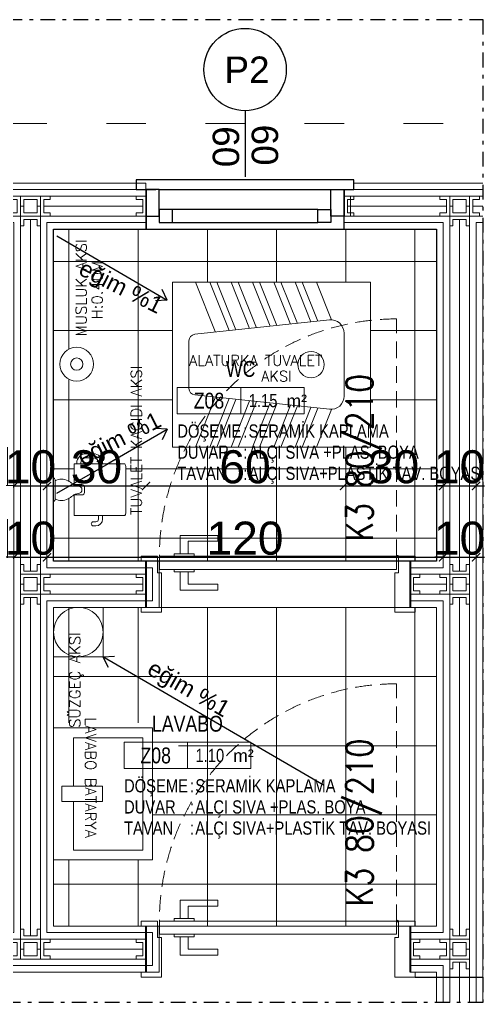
# Model space of a CAD drawing. Header units: centimetres. Extents: x -373760 to 14750, y -122502 to 29584.
# Drawn here: x -157385 to -153866, y -79065 to -71626 of the extents above; entities that cross this region are included whole.
import ezdxf
from ezdxf.enums import TextEntityAlignment as Align

# ---------------------------------------------------------------- set-up
doc = ezdxf.new("R2010")
doc.units = ezdxf.units.CM
doc.set_wipeout_variables(frame=1)
for name, pattern in [('ACAD_ISO03W100', [30, 12, -18]), ('HIDDENX2', [0.75, 0.5, -0.25]), ('OGLT0', [10, 4.5, -2.2, 1.1, -2.2])]:
    doc.linetypes.add(name, pattern=pattern)
for name, color, linetype in [('0 @ 1', 7, 'Continuous'), ('PENCERELER-P', 4, 'Continuous'), ('PROMEK_31_EKIPMAN RENGI-6', 61, 'Continuous'), ('TASYUNU-P', 40, 'Continuous')]:
    doc.layers.add(name, color=color, linetype=linetype)
for name, color, linetype, lineweight in [('C PROFİL-P', 90, 'Continuous', 5), ('DOGRAMA-KAPI_TWA', 144, 'Continuous', 13), ('DUVAR-P', 120, 'Continuous', 5), ('DUVAR_TWA', 6, 'Continuous', 40), ('K.P. POZ-P', 120, 'Continuous', 5), ('Mahal Tablo -P', 20, 'Continuous', 20), ('SIVA-P', 253, 'Continuous', 9), ('TEFRIS -P', 173, 'Continuous', 9), ('TEFRIS -P @ 1', 173, 'Continuous', 9), ('TEFRIS_TWA', 173, 'Continuous', 9), ('ÖLÇÜ', 3, 'Continuous', 25)]:
    doc.layers.add(name, color=color, linetype=linetype, lineweight=lineweight)
doc.layers.add('Öçü', color=7, linetype='Continuous', lineweight=18, true_color=0xd1cbad)
doc.styles.add('mahal tablo', font='arial.ttf', dxfattribs={"width": 0.8, "height": 15})
doc.styles.add('POZ', font='romanstw.shx', dxfattribs={"width": 0.8})
doc.styles.add('ROMAND', font='romand.shx')
doc.styles.get("Standard").update_dxf_attribs({"font": 'arial.ttf'})
doc.styles.add('style1', font='arial.ttf')
doc.styles.add('TXT', font='arial.ttf', dxfattribs={"width": 0.6, "height": 12.5})
doc.linetypes.add('BATTING', pattern='A,0.00254,-2.54,[134,ltypeshp.shx,S=2.54,R=0,X=-2.54,Y=0],-5.08,[134,ltypeshp.shx,S=2.54,R=180,X=2.54,Y=0],-2.54', length=10.16254)
doc.dimstyles.new('aydın ölçü', dxfattribs={"dimtxt": 10, "dimasz": 2.5, "dimexe": 5, "dimexo": 5, "dimtad": 1, "dimdec": 0, "dimtxsty": 'Standard', "dimblk": 'ARCHTICK', "dimcen": 2.5, "dimse1": 1, "dimse2": 1, "dimadec": 0, "dimazin": 0, "dimtfac": 1, "dimtdec": 0, "dimtix": 1, "dimtmove": 0, "dimatfit": 3, "dimfxl": 5, "dimfxlon": 1, "dimarcsym": 0})
pattern_1 = [(0, (-17198.027, -2162.895), (0, 20.955), []), (90, (-17198.027, -2162.895), (-20.955, 1e-15), [])]

# ---------------------------------------------------------------- blocks, each defined once
blk = doc.blocks.new('*U759')
at = {"layer": 'DOGRAMA-KAPI_TWA'}
for p, q in [((3.5, 1.5), (-1.5, 1.5)), ((-1.5, 1.5), (-1.5, 0)), ((-1.5, 0), (0, 0)), ((0, 0), (0, -14)), ((3.5, -3.5), (3.5, 1.5)), ((76.5, -3.5), (76.5, 1.5)), ((76.5, 1.5), (79.59, 1.5)), ((79.59, 1.5), (81.5, 1.5)), ((81.5, 0), (80, 0)), ((80, 0), (80, -14)), ((81.5, 1.5), (81.5, 0)), ((4.65, -3.5), (3.5, -3.5)), ((4.65, -15.5), (4.65, -3.5)), ((75.35, -15.5), (75.35, -3.5)), ((75.35, -3.5), (76.5, -3.5)), ((-1.5, -14), (-1.5, -15.5)), ((0, -14), (-1.5, -14)), ((80, -14), (81.5, -14)), ((81.5, -14), (81.5, -15.5)), ((-1.5, -15.5), (4.65, -15.5)), ((81.5, -15.5), (75.35, -15.5))]:
    blk.add_line(p, q, dxfattribs=at)
at = {"layer": 'DOGRAMA-KAPI_TWA', "linetype": 'HIDDENX2', "ltscale": 10}
blk.add_lwpolyline([(75.93, 1.5), (75.93, 73.35, 0.414214), (4.07, 1.5)], format="xyb", dxfattribs=at)
at = {"layer": 'DOGRAMA-KAPI_TWA'}
for points in [[(10.38, 2.25), (10.38, 2.25), (10.38, 7.8), (21.78, 7.8), (21.78, 6), (12.78, 6), (12.78, 2.25)], [(75.93, -2.5), (75.93, 1.5), (4.07, 1.5), (4.07, -2.5)], [(8.58, 1.5), (8.58, 2.25), (14.58, 2.25), (14.58, 1.5)], [(8.58, -2.5), (8.58, -3.25), (14.58, -3.25), (14.58, -2.5)], [(10.38, -3.25), (10.38, -3.25), (10.38, -8.8), (21.78, -8.8), (21.78, -7), (12.78, -7), (12.78, -3.25)]]:
    blk.add_lwpolyline(points, close=True, dxfattribs=at)
for points in [[(76.5, 1.5), (75.93, 1.5)], [(76.21, 1.2), (76.21, 1.77)]]:
    blk.add_lwpolyline(points, dxfattribs=at)
blk.add_circle((76.21, 1.5), 0.25, dxfattribs=at)
at = {"layer": 'DUVAR_TWA'}
for p, q in [((0, 0), (0, -14)), ((80, 0), (80, -14))]:
    blk.add_line(p, q, dxfattribs=at)
blk = doc.blocks.new('*U364')
blk.add_wipeout([(60, 0), (60, 12), (63, 12), (63, 15), (-3, 15), (-3, 12), (0, 12), (0, 0)])
for points in [[(60, 0), (60, 12), (63, 12), (63, 15), (-3, 15), (-3, 12), (0, 12), (0, 0)], [(0, 4), (4, 4), (4, 12), (0, 12)], [(60, 4), (56, 4), (56, 12), (60, 12)], [(4, 2), (8, 2), (8, 6), (4, 6)], [(56, 2), (52, 2), (52, 6), (56, 6)]]:
    blk.add_lwpolyline(points, close=True)
at = {"linetype": 'ACAD_ISO03W100', "ltscale": 0.25}
blk.add_lwpolyline([(0, 12), (60, 12)], dxfattribs=at)
for points in [[(4, 12), (56, 12)], [(8, 2), (52, 2), (52, 6), (8, 6)]]:
    blk.add_lwpolyline(points)
blk = doc.blocks.new('pencere banyo')
at = {"color": 8}
blk.add_circle((12940.56, 2566.87), 12.48, dxfattribs=at)
at = {"layer": 'PENCERELER-P'}
blk.add_blockref('*U364', (12910.57, 2518.52), dxfattribs=at)
at = {"color": 8, "style": 'TXT'}
for tag, rotation, p in [('P2', 0.0124, (12941.16, 2566.89)), ('50', 270.0124, (12934.77, 2543.53)), ('50', 270.0124, (12946.58, 2544.01))]:
    blk.add_attdef(tag, text='', height=8, rotation=rotation, dxfattribs=at).set_placement(p, align=Align.MIDDLE)
at = {"color": 8}
blk.add_line((12940.56, 2554.4), (12940.57, 2534.44), dxfattribs=at)
blk = doc.blocks.new('*U757')
blk.add_line((0, 25), (0, 0))
blk.add_lwpolyline([(60, 25), (-60, 25), (-60, 0), (60, 0)], close=True)
blk.add_lwpolyline([(60, 25), (-60, 25), (-60, 0), (60, 0)], close=True)
at = {"color": 18, "true_color": 0x000000, "style": 'mahal tablo', "width": 0.8}
for s, p in [('DÖŞEME', (-60, -22.5)), (':', (2.5, -22.5)), ('DUVAR', (-60, -42.5)), (':', (2.5, -42.5)), ('TAVAN', (-60, -62.5)), (':', (2.5, -62.5))]:
    blk.add_text(s, height=12.5, dxfattribs=at).set_placement(p)
at = {"insert": (43.31, 18.24), "char_height": 11.961, "attachment_point": 1}
blk.add_mtext_dynamic_manual_height_columns('m²', width=0.3074, gutter_width=59.81, heights=[0], dxfattribs=at)
at = {"style": 'mahal tablo', "width": 0.8}
blk.add_attdef('MAHAL', text='', height=15, dxfattribs=at).set_placement((0, 35), align=Align.CENTER)
for tag, height, p in [('Z-01', 15, (-30, 12.5)), ('M²', 12.5, (21.24, 12.5))]:
    blk.add_attdef(tag, text='', height=height, dxfattribs=at).set_placement(p, align=Align.MIDDLE)
for tag, p in [('DŞM_X,SPR_X', (7.5, -22.5)), ('DVR_X', (7.5, -42.5)), ('TVN_X', (7.5, -62.5))]:
    blk.add_attdef(tag, p, '', height=12.5, dxfattribs=at)
blk = doc.blocks.new('*U758')
at = {"layer": 'DOGRAMA-KAPI_TWA'}
for p, q in [((3.5, 1.5), (-1.5, 1.5)), ((-1.5, 1.5), (-1.5, 0)), ((-1.5, 0), (0, 0)), ((0, 0), (0, -14)), ((3.5, -3.5), (3.5, 1.5)), ((76.5, -3.5), (76.5, 1.5)), ((76.5, 1.5), (79.59, 1.5)), ((79.59, 1.5), (81.5, 1.5)), ((81.5, 0), (80, 0)), ((80, 0), (80, -14)), ((81.5, 1.5), (81.5, 0)), ((4.65, -3.5), (3.5, -3.5)), ((4.65, -15.5), (4.65, -3.5)), ((75.35, -15.5), (75.35, -3.5)), ((75.35, -3.5), (76.5, -3.5)), ((-1.5, -14), (-1.5, -15.5)), ((0, -14), (-1.5, -14)), ((80, -14), (81.5, -14)), ((81.5, -14), (81.5, -15.5)), ((-1.5, -15.5), (4.65, -15.5)), ((81.5, -15.5), (75.35, -15.5))]:
    blk.add_line(p, q, dxfattribs=at)
at = {"layer": 'DOGRAMA-KAPI_TWA', "linetype": 'HIDDENX2', "ltscale": 10}
blk.add_lwpolyline([(75.93, 1.5), (75.93, 73.35, 0.414214), (4.07, 1.5)], format="xyb", dxfattribs=at)
at = {"layer": 'DOGRAMA-KAPI_TWA'}
for points in [[(10.38, 2.25), (10.38, 2.25), (10.38, 7.8), (21.78, 7.8), (21.78, 6), (12.78, 6), (12.78, 2.25)], [(75.93, -2.5), (75.93, 1.5), (4.07, 1.5), (4.07, -2.5)], [(8.58, 1.5), (8.58, 2.25), (14.58, 2.25), (14.58, 1.5)], [(8.58, -2.5), (8.58, -3.25), (14.58, -3.25), (14.58, -2.5)], [(10.38, -3.25), (10.38, -3.25), (10.38, -8.8), (21.78, -8.8), (21.78, -7), (12.78, -7), (12.78, -3.25)]]:
    blk.add_lwpolyline(points, close=True, dxfattribs=at)
for points in [[(76.5, 1.5), (75.93, 1.5)], [(76.21, 1.2), (76.21, 1.77)]]:
    blk.add_lwpolyline(points, dxfattribs=at)
blk.add_circle((76.21, 1.5), 0.25, dxfattribs=at)
at = {"layer": 'DUVAR_TWA'}
for p, q in [((0, 0), (0, -14)), ((80, 0), (80, -14))]:
    blk.add_line(p, q, dxfattribs=at)
blk = doc.blocks.new('*U732')
at = {"layer": 'TEFRIS_TWA'}
for points in [[(-20, -30), (20, -30), (20, 0), (-20, 0)], [(-20, -30), (20, -30), (20, 0), (-20, 0)], [(-2.33, -14.81), (2.33, -14.81), (2.33, -2.5), (-2.33, -2.5)]]:
    blk.add_lwpolyline(points, close=True, dxfattribs=at)
blk.add_lwpolyline([(-2.33, -6), (-17, -6), (-17, -27), (17, -27), (17, -6), (2.33, -6)], dxfattribs=at)
blk = doc.blocks.new('fwefwfew')
at = {"layer": 'TEFRIS_TWA', "linetype": 'Continuous'}
for p, q in [((12008.77, 2341.87), (12008.77, 2401.87)), ((12008.77, 2401.87), (12058.77, 2401.87)), ((12058.77, 2401.87), (12058.77, 2341.87)), ((12024.22, 2393.87), (12043.32, 2393.87)), ((12008.77, 2385.49), (12020.22, 2390.07)), ((12047.32, 2390.07), (12058.77, 2385.49)), ((12024.58, 2348.66), (12020.24, 2389.45)), ((12047.3, 2389.45), (12042.96, 2348.66)), ((12008.77, 2381.18), (12020.61, 2385.92)), ((12008.77, 2379.03), (12020.83, 2383.85)), ((12046.7, 2383.85), (12058.77, 2379.03)), ((12046.92, 2385.92), (12058.77, 2381.18)), ((12008.77, 2374.72), (12021.27, 2379.72)), ((12046.26, 2379.72), (12058.77, 2374.72)), ((12008.77, 2372.56), (12021.49, 2377.65)), ((12046.04, 2377.65), (12058.77, 2372.56)), ((12008.77, 2368.26), (12021.93, 2373.52)), ((12045.6, 2373.52), (12058.77, 2368.26)), ((12008.77, 2366.1), (12022.15, 2371.46)), ((12045.38, 2371.46), (12058.77, 2366.1)), ((12008.77, 2361.79), (12022.59, 2367.32)), ((12044.94, 2367.32), (12058.77, 2361.79)), ((12008.77, 2359.64), (12022.81, 2365.26)), ((12044.72, 2365.26), (12058.77, 2359.64)), ((12008.77, 2355.33), (12023.25, 2361.12)), ((12044.29, 2361.12), (12058.77, 2355.33)), ((12008.77, 2353.18), (12023.47, 2359.06)), ((12044.07, 2359.06), (12058.77, 2353.18)), ((12008.77, 2348.87), (12023.77, 2354.87)), ((12043.77, 2354.87), (12058.77, 2348.87)), ((12040.97, 2346.87), (12026.57, 2346.87)), ((12058.77, 2341.87), (12008.77, 2341.87))]:
    blk.add_line(p, q, dxfattribs=at)
blk.add_circle((12033.77, 2383.87), 4, dxfattribs=at)
for centre, radius, start, end in [((12024.22, 2389.87), 4, 90, 186.0725), ((12043.32, 2389.87), 4, 353.9275, 90), ((12026.57, 2348.87), 2, 186.0725, 270), ((12040.97, 2348.87), 2, 270, 353.9275)]:
    blk.add_arc(centre, radius, start, end, dxfattribs=at)
blk = doc.blocks.new('süzgec')
at = {"layer": 'TEFRIS -P', "linetype": 'Continuous', "extrusion": (3.29566e-13, 0.021915, 0.99976)}
h = blk.add_hatch(dxfattribs=at)
h.set_pattern_fill('ANSI36', color=256, scale=14.9775, angle=1170, style=0)
h.set_pattern_definition([(315, (-17736.6982, -825.7547), (3.6405503, -0.9928774), [4.6804688, -0.9360938, 0, -0.9360938])])
h.paths.add_polyline_path([(-17237.18, -2178.17, 1), (-17252.16, -2178.17, 1)])
at = {"layer": 'TEFRIS -P', "linetype": 'Continuous', "extrusion": (3.29566e-13, 0.021915, 0.99976), "elevation": 13809.22}
blk.add_lwpolyline([(-17252.16, -2170.68), (-17252.16, -2185.66), (-17237.18, -2185.66), (-17237.18, -2170.68)], close=True, dxfattribs=at)
at = {"layer": 'TEFRIS -P', "linetype": 'Continuous', "extrusion": (3.29566e-13, 0.021915, 0.99976)}
blk.add_circle((-17244.67, -2178.17, 13809.22), 7.49, dxfattribs=at)
blk = doc.blocks.new('tuvalet kagıdı')
at = {"linetype": 'Continuous'}
blk.add_wipeout([(17306.09, 2481.06), (17299.06, 2481.06), (17299.06, 2481.06), (17299.07, 2480.99), (17299.1, 2480.88), (17299.12, 2480.83), (17299.2, 2480.73), (17299.23, 2480.7), (17299.27, 2480.67), (17299.34, 2480.64), (17299.4, 2480.62), (17299.45, 2480.6), (17299.53, 2480.6), (17299.84, 2480.6), (17299.81, 2480.54), (17299.77, 2480.46), (17299.72, 2480.34), (17299.68, 2480.27), (17299.64, 2480.17), (17299.61, 2480.08), (17299.57, 2479.99), (17299.55, 2479.91), (17299.52, 2479.82), (17299.49, 2479.72), (17299.4, 2479.31), (17299.36, 2478.99), (17299.34, 2478.74), (17299.35, 2478.41), (17299.36, 2478.2), (17299.43, 2477.79), (17299.59, 2477.22), (17299.81, 2476.73), (17299.97, 2476.44), (17299.97, 2476.44), (17300.28, 2475.93), (17300.63, 2475.44), (17300.94, 2475.04), (17301.07, 2474.81), (17294.76, 2474.81), (17294.76, 2467.47), (17293.67, 2467.47), (17293.41, 2467.51), (17293.26, 2467.59), (17293.12, 2467.7), (17293.01, 2467.84), (17292.93, 2468), (17292.89, 2468.25), (17292.89, 2468.48), (17292.89, 2469.03), (17292.85, 2469.25), (17292.66, 2469.52), (17292.66, 2469.52), (17292.26, 2469.66), (17292.26, 2469.66), (17292.02, 2469.61), (17291.8, 2469.46), (17291.68, 2469.26), (17291.68, 2469.26), (17291.64, 2469.03), (17291.65, 2468.06), (17291.72, 2467.69), (17291.72, 2467.69), (17291.88, 2467.29), (17292.06, 2467.01), (17292.23, 2466.82), (17292.65, 2466.5), (17293.22, 2466.27), (17293.46, 2466.23), (17293.46, 2466.23), (17294.76, 2466.22), (17294.76, 2466.22), (17294.76, 2459.5), (17294.9, 2459.4), (17295.01, 2459.33), (17295.13, 2459.27), (17295.42, 2459.2), (17295.55, 2459.19), (17309.61, 2459.19), (17310.03, 2459.27), (17310.39, 2459.27), (17310.39, 2459.5), (17310.39, 2466.22), (17310.7, 2466.22), (17311.44, 2466.32), (17311.44, 2466.32), (17312.04, 2466.56), (17312.69, 2467.04), (17312.69, 2467.04), (17313, 2467.41), (17313.22, 2467.77), (17313.27, 2467.89), (17313.42, 2468.31), (17313.51, 2469.03), (17313.5, 2471.47), (17313.45, 2471.84), (17313.23, 2472.45), (17312.89, 2472.99), (17312.69, 2473.21), (17311.93, 2473.75), (17311.36, 2473.95), (17310.7, 2474.03), (17310.39, 2474.03), (17310.39, 2474.81), (17304.06, 2474.77), (17304.14, 2474.81), (17304.37, 2475.25), (17304.52, 2475.44), (17304.79, 2475.81), (17304.98, 2476.09), (17305.16, 2476.4), (17305.31, 2476.66), (17305.31, 2476.66), (17305.77, 2478.04), (17305.81, 2478.63), (17305.69, 2479.64), (17305.69, 2479.64), (17305.31, 2480.6), (17305.62, 2480.6), (17305.96, 2480.73), (17306.07, 2480.93)], dxfattribs=at).translate(0, 0, 13758).dxf.layer = 'TEFRIS -P'
at = {"layer": 'TEFRIS -P', "linetype": 'Continuous'}
for p, q in [((17301.01, 2474.81, 13758), (17301.01, 2472.47, 13758)), ((17301.09, 2474.77, 13758), (17301.09, 2472.47, 13758)), ((17304.06, 2474.77, 13758), (17304.06, 2472.47, 13758)), ((17304.14, 2474.81, 13758), (17304.14, 2472.47, 13758)), ((17310.39, 2474.03, 13758), (17310.7, 2474.03, 13758)), ((17301.09, 2472.47, 13758), (17301.01, 2472.47, 13758)), ((17303.36, 2471.69, 13758), (17301.8, 2471.69, 13758)), ((17304.06, 2472.47, 13758), (17304.14, 2472.47, 13758)), ((17310.39, 2472.78, 13758), (17310.7, 2472.78, 13758)), ((17312.26, 2471.22, 13758), (17312.26, 2469.03, 13758)), ((17313.51, 2471.22, 13758), (17313.51, 2469.03, 13758)), ((17291.64, 2469.03, 13758), (17291.64, 2468.25, 13758)), ((17292.89, 2469.03, 13758), (17292.89, 2468.25, 13758)), ((17294.76, 2467.47, 13758), (17293.67, 2467.47, 13758)), ((17310.39, 2467.47, 13758), (17310.7, 2467.47, 13758)), ((17294.76, 2466.22, 13758), (17293.67, 2466.22, 13758)), ((17310.39, 2466.22, 13758), (17310.7, 2466.22, 13758))]:
    blk.add_line(p, q, dxfattribs=at)
at = {"layer": 'TEFRIS -P', "linetype": 'Continuous', "elevation": 13758}
for points in [[(17305.62, 2480.6, 0.414214), (17306.09, 2481.06), (17299.06, 2481.06, 0.414214), (17299.53, 2480.6)], [(17305.31, 2480.6, -0.254243), (17305.31, 2476.66, -0.044418), (17304.37, 2475.25, 0.155938), (17303.75, 2473.62, -1), (17301.41, 2473.62, 0.155938), (17300.78, 2475.25, -0.044418), (17299.84, 2476.66, -0.254243), (17299.84, 2480.6)]]:
    blk.add_lwpolyline(points, format="xyb", close=True, dxfattribs=at)
blk.add_lwpolyline([(17301.07, 2474.81), (17294.76, 2474.81), (17294.76, 2459.5, 0.186827), (17295.55, 2459.19), (17309.61, 2459.19, 0.186827), (17310.39, 2459.5), (17310.39, 2474.81), (17304.09, 2474.81)], format="xyb", dxfattribs=at)
at = {"layer": 'TEFRIS -P', "linetype": 'Continuous'}
for centre, radius, start, end in [((17310.7, 2471.22, 13758), 2.81, 0, 90), ((17301.8, 2472.47, 13758), 0.781, 180, 270), ((17303.36, 2472.47, 13758), 0.781, 270, 0), ((17310.7, 2471.22, 13758), 1.56, 0, 90), ((17292.26, 2469.03, 13758), 0.625, 0, 180), ((17293.67, 2468.25, 13758), 2.03, 180, 270), ((17293.67, 2468.25, 13758), 0.781, 180, 270), ((17310.7, 2469.03, 13758), 1.56, 270, 0), ((17310.7, 2469.03, 13758), 2.81, 270, 0)]:
    blk.add_arc(centre, radius, start, end, dxfattribs=at)
blk = doc.blocks.new('musluk')
at = {"layer": 'TEFRIS -P', "linetype": 'Continuous'}
for radius in [5.11, 1.87]:
    blk.add_circle((17218.65, 2472.96, -13758.1), radius, dxfattribs=at)
blk = doc.blocks.new('FWQEFWE')
at = {"ltscale": 0.5}
for p, q in [((6028.28, 2841.93, 27516.1), (6095.07, 2880.77)), ((6095.07, 2880.77), (6091.54, 2880.99, -27516.1)), ((6095.07, 2880.77), (6093.51, 2877.6, -27516.1))]:
    blk.add_line(p, q, dxfattribs=at)
blk = doc.blocks.new('ISLAK HACİM TEF')
at = {"ltscale": 0.5}
for p, q in [((17161.92, 2268.66), (17195.31, 2249.24, -13758.05)), ((17195.31, 2249.24, -13758.05), (17193.76, 2252.41, -41274.15)), ((17195.31, 2249.24, -13758.05), (17191.79, 2249.02, -41274.15)), ((17195.31, 2210.14, -13758.05), (17191.79, 2210.35, -41274.15)), ((17195.31, 2210.14, -13758.05), (17193.76, 2206.97, -41274.15))]:
    blk.add_line(p, q, dxfattribs=at)
at = {"xscale": -1}
blk.add_blockref('FWQEFWE', (23270.95, -739.56, 0.33), dxfattribs=at)
at = {"layer": 'PROMEK_31_EKIPMAN RENGI-6'}
for name, p in [('musluk', (-50.73, -243.12, 13758.1)), ('süzgec', (-76.27, -331.58, -13758))]:
    blk.add_blockref(name, p, dxfattribs=at)
at = {"layer": 'PROMEK_31_EKIPMAN RENGI-6', "rotation": 90}
blk.add_blockref('tuvalet kagıdı', (19641.97, -15110.78, -13758), dxfattribs=at)
at = {"layer": 'TEFRIS -P', "color": 6, "rotation": 270}
blk.add_blockref('fwefwfew', (14855.04, 14263.46), dxfattribs=at)
at = {"layer": 'TEFRIS -P @ 1', "xscale": -1, "rotation": 90}
blk.add_blockref('*U732', (17160.91, 2099.69), dxfattribs=at)
blk.add_blockref('*U732', (17160.91, 2099.69), dxfattribs=at)
blk.add_blockref('*U732', (17160.91, 2099.69), dxfattribs=at)
blk.add_blockref('*U732', (17160.91, 2099.69), dxfattribs=at)
at = {"color": 152, "true_color": 0x2776bb, "style": 'ROMAND'}
for s, height, rotation, p in [('MUSLUK AKSI', 3.2812, 90, (17170.9, 2238.27)), ('H:0.40M ', 3.281, 90, (17175.74, 2243.39)), ('TUVALET KAGIDI AKSI', 3.2812, 90, (17187.61, 2184.12)), ('SÜZGEÇ AKSI', 3.2812, 90, (17169.01, 2119.69)), ('LAVABO BATARYA', 3.2812, 270, (17170.5, 2122.89, -16509.72)), ('LAVABO BATARYA', 3.2812, 270, (17170.5, 2122.89, -16509.72))]:
    blk.add_text(s, height=height, rotation=rotation, dxfattribs=at).set_placement(p)
at = {"style": 'style1'}
for rotation, p in [(333.3313, (17168.12, 2257.16)), (330.2232, (17188.88, 2136.22))]:
    blk.add_text('eğim %%%1', height=5, rotation=rotation, dxfattribs=at).set_placement(p)
at = {"style": 'ROMAND'}
for s, height, p in [('ALATURKA TUVALET', 3.2156, (17201.96, 2229.34, -0.78)), ('AKSI', 3.216, (17223.82, 2224.59, -0.78))]:
    blk.add_text(s, height=height, dxfattribs=at).set_placement(p)
at = {"ltscale": 0.5}
blk.add_line((17161.92, 2190.72), (17195.31, 2210.14, -13758.05), dxfattribs=at)
at = {"style": 'style1'}
blk.add_text('eğim %%%1', height=5, rotation=26.6687, dxfattribs=at).set_placement((17169.74, 2198.99))
blk = doc.blocks.new('*U755')
blk.add_line((0, 25), (0, 0))
blk.add_lwpolyline([(60, 25), (-60, 25), (-60, 0), (60, 0)], close=True)
blk.add_lwpolyline([(60, 25), (-60, 25), (-60, 0), (60, 0)], close=True)
at = {"color": 18, "true_color": 0x000000, "style": 'mahal tablo', "width": 0.8}
for s, p in [('DÖŞEME', (-60, -22.5)), (':', (2.5, -22.5)), ('DUVAR', (-60, -42.5)), (':', (2.5, -42.5)), ('TAVAN', (-60, -62.5)), (':', (2.5, -62.5))]:
    blk.add_text(s, height=12.5, dxfattribs=at).set_placement(p)
at = {"insert": (43.31, 18.24), "char_height": 11.961, "attachment_point": 1}
blk.add_mtext_dynamic_manual_height_columns('m²', width=0.3074, gutter_width=59.81, heights=[0], dxfattribs=at)
at = {"style": 'mahal tablo', "width": 0.8}
blk.add_attdef('MAHAL', text='', height=15, dxfattribs=at).set_placement((0, 35), align=Align.CENTER)
for tag, height, p in [('Z-01', 15, (-30, 12.5)), ('M²', 12.5, (21.24, 12.5))]:
    blk.add_attdef(tag, text='', height=height, dxfattribs=at).set_placement(p, align=Align.MIDDLE)
for tag, p in [('DŞM_X,SPR_X', (7.5, -22.5)), ('DVR_X', (7.5, -42.5)), ('TVN_X', (7.5, -62.5))]:
    blk.add_attdef(tag, p, '', height=12.5, dxfattribs=at)
blk = doc.blocks.new('_ArchTick')
at = {"color": 0, "linetype": 'ByBlock', "const_width": 0.15}
blk.add_lwpolyline([(-0.5, -0.5), (0.5, 0.5)], dxfattribs=at)
blk = doc.blocks.new('*D737')
at = {"layer": 'Defpoints', "color": 0, "transparency": 16777216}
for p in [(10225.35, -11090.33), (10235.35, -11150.76), (10235.35, -11150.76)]:
    blk.add_point(p, dxfattribs=at)
at = {"layer": 'Öçü', "color": 0, "lineweight": -2, "transparency": 16777216}
for p, q in [((10225.35, -11150.76), (10222.85, -11150.76)), ((10225.35, -11150.76), (10235.35, -11150.76)), ((10235.35, -11150.76), (10237.85, -11150.76))]:
    blk.add_line(p, q, dxfattribs=at)
at = {"layer": 'Öçü', "color": 0, "lineweight": -2, "transparency": 16777216, "xscale": 2.5, "yscale": 2.5, "zscale": 2.5}
blk.add_blockref('_ArchTick', (10225.35, -11150.76), dxfattribs=at)
at = {"layer": 'Öçü', "color": 0, "lineweight": -2, "transparency": 16777216, "xscale": 2.5, "yscale": 2.5, "zscale": 2.5, "rotation": 180}
blk.add_blockref('_ArchTick', (10235.35, -11150.76), dxfattribs=at)
at = {"layer": 'Öçü', "color": 0, "transparency": 16777216, "insert": (10230.35, -11145.02), "char_height": 10, "attachment_point": 5}
blk.add_mtext('10', dxfattribs=at)
blk = doc.blocks.new('*D738')
at = {"layer": 'Defpoints', "color": 0, "transparency": 16777216}
for p in [(10265.35, -11066.02), (10235.35, -11150.76), (10265.35, -11150.76)]:
    blk.add_point(p, dxfattribs=at)
at = {"layer": 'Öçü', "color": 0, "lineweight": -2, "transparency": 16777216}
blk.add_line((10235.35, -11150.76), (10265.35, -11150.76), dxfattribs=at)
at = {"layer": 'Öçü', "color": 0, "lineweight": -2, "transparency": 16777216, "xscale": 2.5, "yscale": 2.5, "zscale": 2.5, "rotation": 180}
blk.add_blockref('_ArchTick', (10235.35, -11150.76), dxfattribs=at)
at = {"layer": 'Öçü', "color": 0, "lineweight": -2, "transparency": 16777216, "xscale": 2.5, "yscale": 2.5, "zscale": 2.5}
blk.add_blockref('_ArchTick', (10265.35, -11150.76), dxfattribs=at)
at = {"layer": 'Öçü', "color": 0, "transparency": 16777216, "insert": (10250.35, -11145.02), "char_height": 10, "attachment_point": 5}
blk.add_mtext('30', dxfattribs=at)
blk = doc.blocks.new('*D739')
at = {"layer": 'Defpoints', "color": 0, "transparency": 16777216}
for p in [(10265.35, -11066.02), (10325.35, -11066.02), (10325.35, -11150.76)]:
    blk.add_point(p, dxfattribs=at)
at = {"layer": 'Öçü', "color": 0, "lineweight": -2, "transparency": 16777216}
blk.add_line((10265.35, -11150.76), (10325.35, -11150.76), dxfattribs=at)
at = {"layer": 'Öçü', "color": 0, "lineweight": -2, "transparency": 16777216, "xscale": 2.5, "yscale": 2.5, "zscale": 2.5, "rotation": 180}
blk.add_blockref('_ArchTick', (10265.35, -11150.76), dxfattribs=at)
at = {"layer": 'Öçü', "color": 0, "lineweight": -2, "transparency": 16777216, "xscale": 2.5, "yscale": 2.5, "zscale": 2.5}
blk.add_blockref('_ArchTick', (10325.35, -11150.76), dxfattribs=at)
at = {"layer": 'Öçü', "color": 0, "transparency": 16777216, "insert": (10295.35, -11145.02), "char_height": 10, "attachment_point": 5}
blk.add_mtext('60', dxfattribs=at)
blk = doc.blocks.new('*D740')
at = {"layer": 'Defpoints', "color": 0, "transparency": 16777216}
for p in [(10325.35, -11066.02), (10355.35, -11124.9), (10355.35, -11150.76)]:
    blk.add_point(p, dxfattribs=at)
at = {"layer": 'Öçü', "color": 0, "lineweight": -2, "transparency": 16777216}
blk.add_line((10325.35, -11150.76), (10355.35, -11150.76), dxfattribs=at)
at = {"layer": 'Öçü', "color": 0, "lineweight": -2, "transparency": 16777216, "xscale": 2.5, "yscale": 2.5, "zscale": 2.5, "rotation": 180}
blk.add_blockref('_ArchTick', (10325.35, -11150.76), dxfattribs=at)
at = {"layer": 'Öçü', "color": 0, "lineweight": -2, "transparency": 16777216, "xscale": 2.5, "yscale": 2.5, "zscale": 2.5}
blk.add_blockref('_ArchTick', (10355.35, -11150.76), dxfattribs=at)
at = {"layer": 'Öçü', "color": 0, "transparency": 16777216, "insert": (10340.35, -11145.02), "char_height": 10, "attachment_point": 5}
blk.add_mtext('30', dxfattribs=at)
blk = doc.blocks.new('*D741')
at = {"layer": 'Defpoints', "color": 0, "transparency": 16777216}
for p in [(10355.35, -11124.9), (10365.35, -11124.9), (10365.35, -11150.76)]:
    blk.add_point(p, dxfattribs=at)
at = {"layer": 'Öçü', "color": 0, "lineweight": -2, "transparency": 16777216}
for p, q in [((10355.35, -11150.76), (10352.85, -11150.76)), ((10355.35, -11150.76), (10365.35, -11150.76)), ((10365.35, -11150.76), (10367.85, -11150.76))]:
    blk.add_line(p, q, dxfattribs=at)
at = {"layer": 'Öçü', "color": 0, "lineweight": -2, "transparency": 16777216, "xscale": 2.5, "yscale": 2.5, "zscale": 2.5}
blk.add_blockref('_ArchTick', (10355.35, -11150.76), dxfattribs=at)
at = {"layer": 'Öçü', "color": 0, "lineweight": -2, "transparency": 16777216, "xscale": 2.5, "yscale": 2.5, "zscale": 2.5, "rotation": 180}
blk.add_blockref('_ArchTick', (10365.35, -11150.76), dxfattribs=at)
at = {"layer": 'Öçü', "color": 0, "transparency": 16777216, "insert": (10360.35, -11145.02), "char_height": 10, "attachment_point": 5}
blk.add_mtext('10', dxfattribs=at)
blk = doc.blocks.new('*D744')
at = {"layer": 'Defpoints', "color": 0, "transparency": 16777216}
for p in [(10225.35, -11172.36), (10235.35, -11172.36), (10235.35, -11172.36)]:
    blk.add_point(p, dxfattribs=at)
at = {"layer": 'Öçü', "color": 0, "lineweight": -2, "transparency": 16777216}
for p, q in [((10225.35, -11172.36), (10222.85, -11172.36)), ((10225.35, -11172.36), (10235.35, -11172.36)), ((10235.35, -11172.36), (10237.85, -11172.36))]:
    blk.add_line(p, q, dxfattribs=at)
at = {"layer": 'Öçü', "color": 0, "lineweight": -2, "transparency": 16777216, "xscale": 2.5, "yscale": 2.5, "zscale": 2.5}
blk.add_blockref('_ArchTick', (10225.35, -11172.36), dxfattribs=at)
at = {"layer": 'Öçü', "color": 0, "lineweight": -2, "transparency": 16777216, "xscale": 2.5, "yscale": 2.5, "zscale": 2.5, "rotation": 180}
blk.add_blockref('_ArchTick', (10235.35, -11172.36), dxfattribs=at)
at = {"layer": 'Öçü', "color": 0, "transparency": 16777216, "insert": (10230.35, -11166.63), "char_height": 10, "attachment_point": 5}
blk.add_mtext('10', dxfattribs=at)
blk = doc.blocks.new('*D745')
at = {"layer": 'Defpoints', "color": 0, "transparency": 16777216}
for p in [(10235.35, -11172.36), (10355.35, -11172.36), (10355.35, -11172.36)]:
    blk.add_point(p, dxfattribs=at)
at = {"layer": 'Öçü', "color": 0, "lineweight": -2, "transparency": 16777216}
blk.add_line((10235.35, -11172.36), (10355.35, -11172.36), dxfattribs=at)
at = {"layer": 'Öçü', "color": 0, "lineweight": -2, "transparency": 16777216, "xscale": 2.5, "yscale": 2.5, "zscale": 2.5, "rotation": 180}
blk.add_blockref('_ArchTick', (10235.35, -11172.36), dxfattribs=at)
at = {"layer": 'Öçü', "color": 0, "lineweight": -2, "transparency": 16777216, "xscale": 2.5, "yscale": 2.5, "zscale": 2.5}
blk.add_blockref('_ArchTick', (10355.35, -11172.36), dxfattribs=at)
at = {"layer": 'Öçü', "color": 0, "transparency": 16777216, "insert": (10295.35, -11166.63), "char_height": 10, "attachment_point": 5}
blk.add_mtext('120', dxfattribs=at)
blk = doc.blocks.new('*D746')
at = {"layer": 'Defpoints', "color": 0, "transparency": 16777216}
for p in [(10355.35, -11172.36), (10365.35, -11172.36), (10365.35, -11172.36)]:
    blk.add_point(p, dxfattribs=at)
at = {"layer": 'Öçü', "color": 0, "lineweight": -2, "transparency": 16777216}
for p, q in [((10355.35, -11172.36), (10352.85, -11172.36)), ((10355.35, -11172.36), (10365.35, -11172.36)), ((10365.35, -11172.36), (10367.85, -11172.36))]:
    blk.add_line(p, q, dxfattribs=at)
at = {"layer": 'Öçü', "color": 0, "lineweight": -2, "transparency": 16777216, "xscale": 2.5, "yscale": 2.5, "zscale": 2.5}
blk.add_blockref('_ArchTick', (10355.35, -11172.36), dxfattribs=at)
at = {"layer": 'Öçü', "color": 0, "lineweight": -2, "transparency": 16777216, "xscale": 2.5, "yscale": 2.5, "zscale": 2.5, "rotation": 180}
blk.add_blockref('_ArchTick', (10365.35, -11172.36), dxfattribs=at)
at = {"layer": 'Öçü', "color": 0, "transparency": 16777216, "insert": (10360.35, -11166.63), "char_height": 10, "attachment_point": 5}
blk.add_mtext('10', dxfattribs=at)
blk = doc.blocks.new('GFHFGHGFGFGFF')
at = {"layer": '0 @ 1', "lineweight": 5}
h = blk.add_hatch(dxfattribs=at)
h.set_pattern_fill('NET', color=8, scale=6.6)
h.set_pattern_definition(pattern_1)
h.paths.add_polyline_path([(78.88, -6.71), (-37.12, -6.71), (-37.12, -41.7), (0.75, -41.7), (0.75, -59.72), (-7.12, -59.72), (-7.12, -83.21), (-37.12, -83.21), (-37.12, -103.21), (78.88, -103.21)])
h.paths.add_polyline_path([(-12.11, -28.56), (14.32, -43.69), (19.2, -35.15), (-7.23, -20.03)], flags=24)
h.paths.add_polyline_path([(-26.68, -43.99), (-26.68, -9.15), (-34.18, -9.15), (-34.18, -43.99)], flags=25)
h.paths.add_polyline_path([(-28.34, -39.81), (-28.34, -83.64), (-23.42, -83.64), (-23.42, -39.81)], flags=8)
h.paths.add_polyline_path([(-28.34, -39.81), (-28.34, -83.64), (-23.42, -83.64), (-23.42, -39.81)], flags=24)
at = {"color": 8, "lineweight": 5}
blk.add_lwpolyline([(92.88, -126.33), (92.88, 107.79)], dxfattribs=at)
blk.add_lwpolyline([(-37.12, -6.71), (78.88, -6.71), (78.88, -103.21), (-37.12, -103.21)], close=True, dxfattribs=at)
at = {"layer": 'C PROFİL-P', "ltscale": 0.8}
for points in [[(-50.11, 116.79), (-50.11, 117.79), (-47.11, 117.79), (-47.11, 111.79), (-50.11, 111.79), (-50.11, 112.79), (-48.11, 112.79), (-48.11, 116.79), (-50.11, 116.79)], [(-46.11, 114.79), (-47.11, 114.79), (-47.11, 117.79), (-41.11, 117.79), (-41.11, 114.79), (-42.11, 114.79), (-42.11, 116.79), (-46.11, 116.79), (-46.11, 114.79)], [(-38.11, 116.79), (-38.11, 117.79), (-41.11, 117.79), (-41.11, 111.79), (-38.11, 111.79), (-38.11, 112.79), (-40.11, 112.79), (-40.11, 116.79), (-38.11, 116.79)], [(-12.12, 116.79), (-12.12, 117.79), (-9.12, 117.79), (-9.12, 111.79), (-12.12, 111.79), (-12.12, 112.79), (-10.12, 112.79), (-10.12, 116.79), (-12.12, 116.79)], [(53.88, 116.79), (53.88, 117.79), (50.88, 117.79), (50.88, 111.79), (53.88, 111.79), (53.88, 112.79), (51.88, 112.79), (51.88, 116.79), (53.88, 116.79)], [(79.88, 116.79), (79.88, 117.79), (82.88, 117.79), (82.88, 111.79), (79.88, 111.79), (79.88, 112.79), (81.88, 112.79), (81.88, 116.79), (79.88, 116.79)], [(83.88, 114.79), (82.88, 114.79), (82.88, 117.79), (88.88, 117.79), (88.88, 114.79), (87.88, 114.79), (87.88, 116.79), (83.88, 116.79), (83.88, 114.79)], [(91.88, 116.79), (91.88, 117.79), (88.88, 117.79), (88.88, 111.79), (91.88, 111.79), (91.88, 112.79), (89.88, 112.79), (89.88, 116.79), (91.88, 116.79)], [(-46.11, 114.79), (-47.11, 114.79), (-47.11, 111.79), (-41.11, 111.79), (-41.11, 114.79), (-42.11, 114.79), (-42.11, 112.79), (-46.11, 112.79), (-46.11, 114.79)], [(83.88, 114.79), (82.88, 114.79), (82.88, 111.79), (88.88, 111.79), (88.88, 114.79), (87.88, 114.79), (87.88, 112.79), (83.88, 112.79), (83.88, 114.79)], [(-46.11, 108.79), (-47.11, 108.79), (-47.11, 111.79), (-41.11, 111.79), (-41.11, 108.79), (-42.11, 108.79), (-42.11, 110.79), (-46.11, 110.79), (-46.11, 108.79)], [(83.88, 108.79), (82.88, 108.79), (82.88, 111.79), (88.88, 111.79), (88.88, 108.79), (87.88, 108.79), (87.88, 110.79), (83.88, 110.79), (83.88, 108.79)], [(-46.12, 6.29), (-47.12, 6.29), (-47.12, 3.29), (-41.12, 3.29), (-41.12, 6.29), (-42.12, 6.29), (-42.12, 4.29), (-46.12, 4.29), (-46.12, 6.29)], [(83.88, 6.29), (82.88, 6.29), (82.88, 3.29), (88.88, 3.29), (88.88, 6.29), (87.88, 6.29), (87.88, 4.29), (83.88, 4.29), (83.88, 6.29)], [(-46.12, 0.29), (-47.12, 0.29), (-47.12, 3.29), (-41.12, 3.29), (-41.12, 0.29), (-42.12, 0.29), (-42.12, 2.29), (-46.12, 2.29), (-46.12, 0.29)], [(-38.12, 2.29), (-38.12, 3.29), (-41.12, 3.29), (-41.12, -2.71), (-38.12, -2.71), (-38.12, -1.71), (-40.12, -1.71), (-40.12, 2.29), (-38.12, 2.29)], [(-12.12, 2.29), (-12.12, 3.29), (-9.12, 3.29), (-9.12, -2.71), (-12.12, -2.71), (-12.12, -1.71), (-10.12, -1.71), (-10.12, 2.29), (-12.12, 2.29)], [(73.88, -1.71), (73.88, -2.71), (70.88, -2.71), (70.88, 3.29), (73.88, 3.29), (73.88, 2.29), (71.88, 2.29), (71.88, -1.71), (73.88, -1.71)], [(79.88, -1.71), (79.88, -2.71), (82.88, -2.71), (82.88, 3.29), (79.88, 3.29), (79.88, 2.29), (81.88, 2.29), (81.88, -1.71), (79.88, -1.71)], [(83.88, 0.29), (82.88, 0.29), (82.88, 3.29), (88.88, 3.29), (88.88, 0.29), (87.88, 0.29), (87.88, 2.29), (83.88, 2.29), (83.88, 0.29)], [(-46.12, 0.29), (-47.12, 0.29), (-47.12, -2.71), (-41.12, -2.71), (-41.12, 0.29), (-42.12, 0.29), (-42.12, -1.71), (-46.12, -1.71), (-46.12, 0.29)], [(83.88, 0.29), (82.88, 0.29), (82.88, -2.71), (88.88, -2.71), (88.88, 0.29), (87.88, 0.29), (87.88, -1.71), (83.88, -1.71), (83.88, 0.29)], [(-46.12, -5.71), (-47.12, -5.71), (-47.12, -2.71), (-41.12, -2.71), (-41.12, -5.71), (-42.12, -5.71), (-42.12, -3.71), (-46.12, -3.71), (-46.12, -5.71)], [(83.88, -5.71), (82.88, -5.71), (82.88, -2.71), (88.88, -2.71), (88.88, -5.71), (87.88, -5.71), (87.88, -3.71), (83.88, -3.71), (83.88, -5.71)], [(-46.12, -104.21), (-47.12, -104.21), (-47.12, -107.21), (-41.12, -107.21), (-41.12, -104.21), (-42.12, -104.21), (-42.12, -106.21), (-46.12, -106.21), (-46.12, -104.21)], [(83.88, -104.21), (82.88, -104.21), (82.88, -107.21), (88.88, -107.21), (88.88, -104.21), (87.88, -104.21), (87.88, -106.21), (83.88, -106.21), (83.88, -104.21)], [(-50.12, -108.21), (-50.12, -107.21), (-47.12, -107.21), (-47.12, -113.21), (-50.12, -113.21), (-50.12, -112.21), (-48.12, -112.21), (-48.12, -108.21), (-50.12, -108.21)], [(-46.12, -110.21), (-47.12, -110.21), (-47.12, -107.21), (-41.12, -107.21), (-41.12, -110.21), (-42.12, -110.21), (-42.12, -108.21), (-46.12, -108.21), (-46.12, -110.21)], [(-38.12, -108.21), (-38.12, -107.21), (-41.12, -107.21), (-41.12, -113.21), (-38.12, -113.21), (-38.12, -112.21), (-40.12, -112.21), (-40.12, -108.21), (-38.12, -108.21)], [(-12.12, -108.21), (-12.12, -107.21), (-9.12, -107.21), (-9.12, -113.21), (-12.12, -113.21), (-12.12, -112.21), (-10.12, -112.21), (-10.12, -108.21), (-12.12, -108.21)], [(73.88, -108.21), (73.88, -107.21), (70.88, -107.21), (70.88, -113.21), (73.88, -113.21), (73.88, -112.21), (71.88, -112.21), (71.88, -108.21), (73.88, -108.21)], [(79.88, -108.21), (79.88, -107.21), (82.88, -107.21), (82.88, -113.21), (79.88, -113.21), (79.88, -112.21), (81.88, -112.21), (81.88, -108.21), (79.88, -108.21)], [(83.88, -110.21), (82.88, -110.21), (82.88, -107.21), (88.88, -107.21), (88.88, -110.21), (87.88, -110.21), (87.88, -108.21), (83.88, -108.21), (83.88, -110.21)], [(-46.12, -110.21), (-47.12, -110.21), (-47.12, -113.21), (-41.12, -113.21), (-41.12, -110.21), (-42.12, -110.21), (-42.12, -112.21), (-46.12, -112.21), (-46.12, -110.21)], [(83.88, -110.21), (82.88, -110.21), (82.88, -113.21), (88.88, -113.21), (88.88, -110.21), (87.88, -110.21), (87.88, -112.21), (83.88, -112.21), (83.88, -110.21)], [(83.88, -116.21), (82.88, -116.21), (82.88, -113.21), (88.88, -113.21), (88.88, -116.21), (87.88, -116.21), (87.88, -114.21), (83.88, -114.21), (83.88, -116.21)]]:
    blk.add_lwpolyline(points, dxfattribs=at)
at = {"layer": 'DUVAR-P'}
for points in [[(80.88, -126.33), (80.88, -115.21), (70.88, -115.21), (70.88, -105.21), (80.88, -105.21), (80.88, -4.71), (70.88, -4.71), (70.88, 5.29), (80.88, 5.29), (80.88, 109.79), (50.88, 109.79), (50.88, 119.79), (92.88, 119.79)], [(82.88, -126.33), (82.88, -113.21), (70.88, -113.21), (70.88, -107.21), (82.88, -107.21), (82.88, -2.71), (70.88, -2.71), (70.88, 3.29), (82.88, 3.29), (82.88, 111.79), (52.88, 111.79), (52.88, 117.79), (92.88, 117.79)], [(92.88, 111.79), (88.88, 111.79), (88.88, -126.33)], [(92.88, 109.79), (90.88, 109.79), (90.88, -126.33)]]:
    blk.add_lwpolyline(points, dxfattribs=at)
at = {"layer": 'SIVA-P'}
for points in [[(78.88, -126.33), (78.88, -117.21), (70.88, -117.21), (70.88, -103.21), (78.88, -103.21), (78.88, -6.71), (70.88, -6.71), (70.88, 7.29), (78.88, 7.29), (78.88, 107.79), (48.88, 107.79), (48.88, 121.79), (92.88, 121.79)], [(92.88, 107.79), (92.88, -126.33)]]:
    blk.add_lwpolyline(points, dxfattribs=at)
at = {"layer": 'TASYUNU-P', "linetype": 'BATTING', "lineweight": 5, "ltscale": 0.25}
for p, q in [((-40.01, 114.79), (-10.12, 114.79)), ((51.98, 114.79), (81.78, 114.79)), ((89.98, 114.79), (92.88, 114.79)), ((-44.12, 4.39), (-44.11, 110.69)), ((85.88, 4.29), (85.88, 110.69)), ((-10.22, 0.29), (-40.12, 0.29)), ((71.98, 0.29), (81.88, 0.29)), ((-44.12, -106.21), (-44.12, -3.71)), ((85.88, -106.11), (85.88, -3.71)), ((-40.12, -110.21), (-10.22, -110.21)), ((71.98, -110.21), (81.88, -110.21)), ((85.88, -126.33), (85.88, -114.21))]:
    blk.add_line(p, q, dxfattribs=at)
at = {"layer": 'ÖLÇÜ'}
blk.add_lwpolyline([(72.38, -118.71), (92.88, -118.71)], dxfattribs=at)
at = {"layer": '0 @ 1'}
for name, p in [('*U758', (-9.12, 7.29)), ('*U759', (-9.12, -103.21))]:
    blk.add_blockref(name, p, dxfattribs=at)
at = {"layer": 'Mahal Tablo -P', "color": 1, "xscale": 0.3200000000000001, "yscale": 0.3200000000000001, "zscale": 0.3200000000000001}
blk.add_blockref('*U757', (3.42, -55.55), dxfattribs=at).add_auto_attribs({'Z-01': 'Z08', 'M²': '1.10', 'MAHAL': 'LAVABO', 'DŞM_X,SPR_X': 'SERAMİK KAPLAMA', 'DVR_X': 'ALÇI SIVA +PLAS. BOYA', 'TVN_X': 'ALÇI SIVA+PLASTİK TAV. BOYASI'})
at = {"layer": 'K.P. POZ-P', "ltscale": 5, "style": 'POZ', "width": 0.825457}
for p in [(59.57, 13.32), (59.57, -97.18)]:
    blk.add_text('K3 80/210', height=8, rotation=90, dxfattribs=at).set_placement(p)
at = {"layer": 'Öçü'}
for base, p1, p2, picture, middle in [((90.88, 30.05), (80.88, 55.91), (90.88, 55.91), '*D741', (85.88, 35.78)), ((90.88, 8.45), (80.88, 8.45), (90.88, 8.45), '*D746', (85.88, 14.18))]:
    dim = blk.add_linear_dim(base=base, p1=p1, p2=p2, dimstyle='aydın ölçü', override={"dimtmove": 1}, dxfattribs=at)
    dim.commit()
    dim.dimension.update_dxf_attribs({"geometry": picture, "text_midpoint": middle, "insert": (-10274.47, 11180.81)})
at = {"layer": 'TASYUNU-P'}
ref = blk.add_blockref('pencere banyo', (-12919.68, -2410.73), dxfattribs=at)
ref.add_attrib('P2', 'P2', dxfattribs={"layer": '0', "color": 8, "height": 8, "rotation": 0.0124, "style": 'TXT'}).set_placement((21.48, 156.16), align=Align.MIDDLE)
ref.add_attrib('50', '60', dxfattribs={"layer": '0', "color": 8, "height": 8, "rotation": 270.0124, "style": 'TXT'}).set_placement((26.89, 133.29), align=Align.MIDDLE)
ref.add_attrib('50', '60', dxfattribs={"layer": '0', "color": 8, "height": 8, "rotation": 270.0124, "style": 'TXT'}).set_placement((15.09, 132.8), align=Align.MIDDLE)
at = {"lineweight": 5}
h = blk.add_hatch(dxfattribs=at)
h.set_pattern_fill('NET', color=8, scale=6.6)
h.set_pattern_definition(pattern_1)
h.paths.add_polyline_path([(78.88, 7.29), (78.88, 107.79), (-37.12, 107.79), (-37.12, 7.29)])
h.paths.add_polyline_path([(-1.12, 41.79), (-1.12, 91.79), (58.88, 91.79), (58.88, 41.79)], flags=16)
h.paths.add_polyline_path([(5.67, 57.6, -0.383501), (3.88, 59.59), (3.88, 73.99, -0.383501), (5.67, 75.98), (46.46, 80.32, -0.445608), (50.88, 76.34), (50.88, 57.24, -0.445608), (46.46, 53.26)], flags=0)
h.paths.add_polyline_path([(36.88, 66.79, -1), (44.88, 66.79, -1)], flags=0)
h.paths.add_polyline_path([(-15.24, 21.87), (-15.25, 21.75, 0.026168)], flags=16)
h.paths.add_polyline_path([(-15.24, 21.87), (-15.25, 21.75), (-15.32, 21.45), (-15.38, 21.33), (-15.45, 21.22), (-15.55, 21.09), (-22.27, 21.09), (-22.27, 19.99, -0.414214), (-24.3, 17.96), (-25.09, 17.96, -1), (-25.09, 19.21), (-24.53, 19.21), (-24.3, 19.21), (-24.06, 19.25), (-23.89, 19.33), (-23.75, 19.44), (-23.64, 19.58), (-23.57, 19.74), (-23.52, 19.99), (-23.52, 21.09), (-30.87, 21.09), (-30.87, 27.39), (-31.09, 27.26), (-31.49, 26.95, -0.038059), (-32.71, 26.17, -0.254243), (-36.65, 26.17), (-36.65, 25.85, -0.14534), (-36.72, 25.6), (-36.77, 25.53), (-36.79, 25.52, -0.198912), (-37.12, 25.38), (-37.12, 32.42, -0.414214), (-36.65, 31.95), (-36.65, 31.63, -0.254243), (-32.71, 31.63, -0.044418), (-31.3, 30.7), (-30.87, 30.46), (-30.82, 30.46), (-30.87, 36.71), (-30.09, 36.71), (-30.09, 37.02, -0.414214), (-27.27, 39.84), (-25.09, 39.84, -0.414214), (-22.27, 37.02), (-22.27, 36.71), (-15.55, 36.71), (-15.32, 36.71), (-15.32, 36.35), (-15.24, 35.93)], flags=0)
h.paths.add_polyline_path([(-15.24, 21.87), (-15.25, 21.75), (-15.32, 21.45), (-15.38, 21.33), (-15.45, 21.22), (-15.55, 21.09), (-22.27, 21.09), (-22.28, 19.78), (-22.32, 19.54), (-22.55, 18.97), (-22.87, 18.56), (-23.06, 18.38), (-23.34, 18.21), (-23.75, 18.04), (-24.11, 17.97), (-25.09, 17.96), (-25.31, 18.01), (-25.51, 18.13), (-25.66, 18.35), (-25.71, 18.59), (-25.57, 18.98), (-25.3, 19.17), (-25.09, 19.21), (-24.53, 19.21), (-24.3, 19.21), (-24.06, 19.25), (-23.89, 19.33), (-23.75, 19.44), (-23.64, 19.58), (-23.57, 19.74), (-23.52, 19.99), (-23.52, 21.09), (-30.87, 21.09), (-30.87, 27.39), (-31.09, 27.26), (-31.49, 26.95), (-31.99, 26.6), (-32.49, 26.29), (-32.78, 26.13), (-33.27, 25.91), (-33.85, 25.75), (-34.25, 25.69), (-34.46, 25.67), (-34.79, 25.67), (-35.04, 25.68), (-35.37, 25.72), (-35.77, 25.81), (-35.87, 25.84), (-35.97, 25.87), (-36.04, 25.9), (-36.13, 25.93), (-36.22, 25.96), (-36.32, 26.01), (-36.4, 26.04), (-36.51, 26.1), (-36.59, 26.13), (-36.65, 26.17), (-36.65, 25.85), (-36.65, 25.77), (-36.67, 25.72), (-36.69, 25.66), (-36.73, 25.58), (-36.79, 25.52), (-36.88, 25.45), (-36.94, 25.42), (-37.05, 25.39), (-37.12, 25.38), (-37.12, 32.42), (-36.98, 32.39), (-36.79, 32.28), (-36.65, 31.95), (-36.65, 31.63), (-35.69, 32.01), (-34.68, 32.13), (-34.1, 32.09), (-32.71, 31.63), (-32.45, 31.49), (-32.15, 31.3), (-31.86, 31.11), (-31.49, 30.84), (-31.3, 30.7), (-30.82, 30.44), (-30.87, 36.71), (-30.09, 36.71), (-30.09, 37.02), (-30.01, 37.68), (-29.8, 38.25), (-29.26, 39.01), (-29.05, 39.21), (-28.5, 39.55), (-27.89, 39.77), (-27.53, 39.83), (-25.09, 39.84), (-24.37, 39.74), (-23.95, 39.6), (-23.82, 39.54), (-23.46, 39.32), (-23.1, 39.01), (-22.61, 38.36), (-22.37, 37.76), (-22.27, 37.02), (-22.27, 36.71), (-15.55, 36.71), (-15.32, 36.71), (-15.32, 36.35), (-15.24, 35.93)], flags=0)
h.paths.add_polyline_path([(-35.21, 66.94, -1), (-24.99, 66.94, -1)], flags=16)
h.paths.add_polyline_path([(-21.46, 80.3), (-21.46, 100.69), (-26.39, 100.69), (-26.39, 80.3)], flags=24)
h.paths.add_polyline_path([(-26.31, 75.18), (-26.31, 109.48), (-31.23, 109.48), (-31.23, 75.18)], flags=9)
h.paths.add_polyline_path([(-9.59, 20.72), (-9.59, 75.33), (-14.51, 75.33), (-14.51, 20.72)], flags=24)
h.paths.add_polyline_path([(25.3, 60.89), (36.7, 60.89), (36.7, 65.71), (25.3, 65.71)], flags=8)
h.paths.add_polyline_path([(3.44, 65.64), (51.9, 65.64), (51.9, 70.46), (3.44, 70.46)], flags=8)
at = {"layer": 'DUVAR-P'}
for points in [[(-49.12, 109.79), (-49.12, -105.21), (-101.12, -105.21), (-101.12, -115.21), (-7.12, -115.21), (-7.12, -105.21), (-39.12, -105.21), (-39.12, -4.71), (-7.12, -4.71), (-7.12, 5.29), (-39.12, 5.29), (-39.12, 109.79), (-9.12, 109.79), (-9.12, 119.79), (-89.12, 119.79), (-89.12, 109.79)], [(-47.12, 111.79), (-47.12, -107.21), (-99.12, -107.21), (-99.12, -113.21), (-9.12, -113.21), (-9.12, -107.21), (-41.12, -107.21), (-41.12, -2.71), (-9.12, -2.71), (-9.12, 3.29), (-41.12, 3.29), (-41.12, 111.79), (-9.12, 111.79), (-9.12, 117.79), (-89.12, 117.79), (-89.12, 111.79)]]:
    blk.add_lwpolyline(points, close=True, dxfattribs=at)
at = {"layer": 'PROMEK_31_EKIPMAN RENGI-6'}
blk.add_lwpolyline([(-37.12, 107.79), (78.88, 107.79), (78.88, 7.29), (-37.12, 7.29)], close=True, dxfattribs=at)
at = {"layer": 'SIVA-P'}
blk.add_lwpolyline([(-51.12, 107.79), (-51.12, -103.21), (-103.12, -103.21), (-103.12, -117.21), (-5.12, -117.21), (-5.12, -103.21), (-37.12, -103.21), (-37.12, -6.71), (-5.12, -6.71), (-5.12, 7.29), (-37.12, 7.29), (-37.12, 107.79), (-9.12, 107.79), (-9.12, 121.79), (-89.12, 121.79), (-89.12, 107.79)], close=True, dxfattribs=at)
at = {"layer": 'Öçü', "linetype": 'ACAD_ISO03W100'}
blk.add_lwpolyline([(-201.12, 139.79), (92.88, 139.79)], dxfattribs=at)
at = {"layer": 'Öçü'}
blk.add_lwpolyline([(-201.12, 119.79), (92.88, 119.79)], dxfattribs=at)
at = {"layer": 'PROMEK_31_EKIPMAN RENGI-6'}
blk.add_blockref('ISLAK HACİM TEF', (-17198.03, -2162.9), dxfattribs=at)
at = {"color": 8, "lineweight": 5}
blk.add_lwpolyline([(-37.12, 107.79), (78.88, 107.79), (78.88, 7.29), (-37.12, 7.29)], close=True, dxfattribs=at)
at = {"layer": 'ÖLÇÜ', "linetype": 'OGLT0'}
blk.add_lwpolyline([(92.88, -126.33), (-201.12, -126.33), (-201.12, 171.27), (92.88, 171.27)], close=True, dxfattribs=at)
at = {"layer": 'Mahal Tablo -P', "color": 1, "xscale": 0.3200000000000001, "yscale": 0.3200000000000001, "zscale": 0.3200000000000001}
blk.add_blockref('*U755', (19.56, 51.89), dxfattribs=at).add_auto_attribs({'Z-01': 'Z08', 'M²': '1.15', 'MAHAL': 'WC', 'DŞM_X,SPR_X': 'SERAMİK KAPLAMA', 'DVR_X': 'ALÇI SIVA +PLAS. BOYA', 'TVN_X': 'ALÇI SIVA+PLASTİK TAV. BOYASI'})
at = {"layer": 'Öçü'}
for base, p1, p2, picture, middle in [((-9.12, 30.05), (-39.12, 30.05), (-9.12, 114.79), '*D738', (-24.12, 35.79)), ((50.88, 30.05), (-9.12, 114.79), (50.88, 114.79), '*D739', (20.88, 35.78)), ((80.88, 30.05), (50.88, 114.79), (80.88, 55.91), '*D740', (65.88, 35.79)), ((-39.12, 30.05), (-49.12, 90.48), (-39.12, 30.05), '*D737', (-44.12, 35.78)), ((-39.12, 8.45), (-49.12, 8.45), (-39.12, 8.45), '*D744', (-44.12, 14.18)), ((80.88, 8.45), (-39.12, 8.45), (80.88, 8.45), '*D745', (20.88, 14.18))]:
    dim = blk.add_linear_dim(base=base, p1=p1, p2=p2, dimstyle='aydın ölçü', override={"dimtmove": 1}, dxfattribs=at)
    dim.commit()
    dim.dimension.update_dxf_attribs({"geometry": picture, "text_midpoint": middle, "insert": (-10274.47, 11180.81)})

msp = doc.modelspace()

# ---------------------------------------------------------------- block references
at = {"layer": 'ÖLÇÜ', "xscale": 25, "yscale": 25, "zscale": 25}
msp.add_blockref('GFHFGHGFGFGFF', (-156200.24, -75907.3), dxfattribs=at)

doc.saveas('drawing.dxf')
